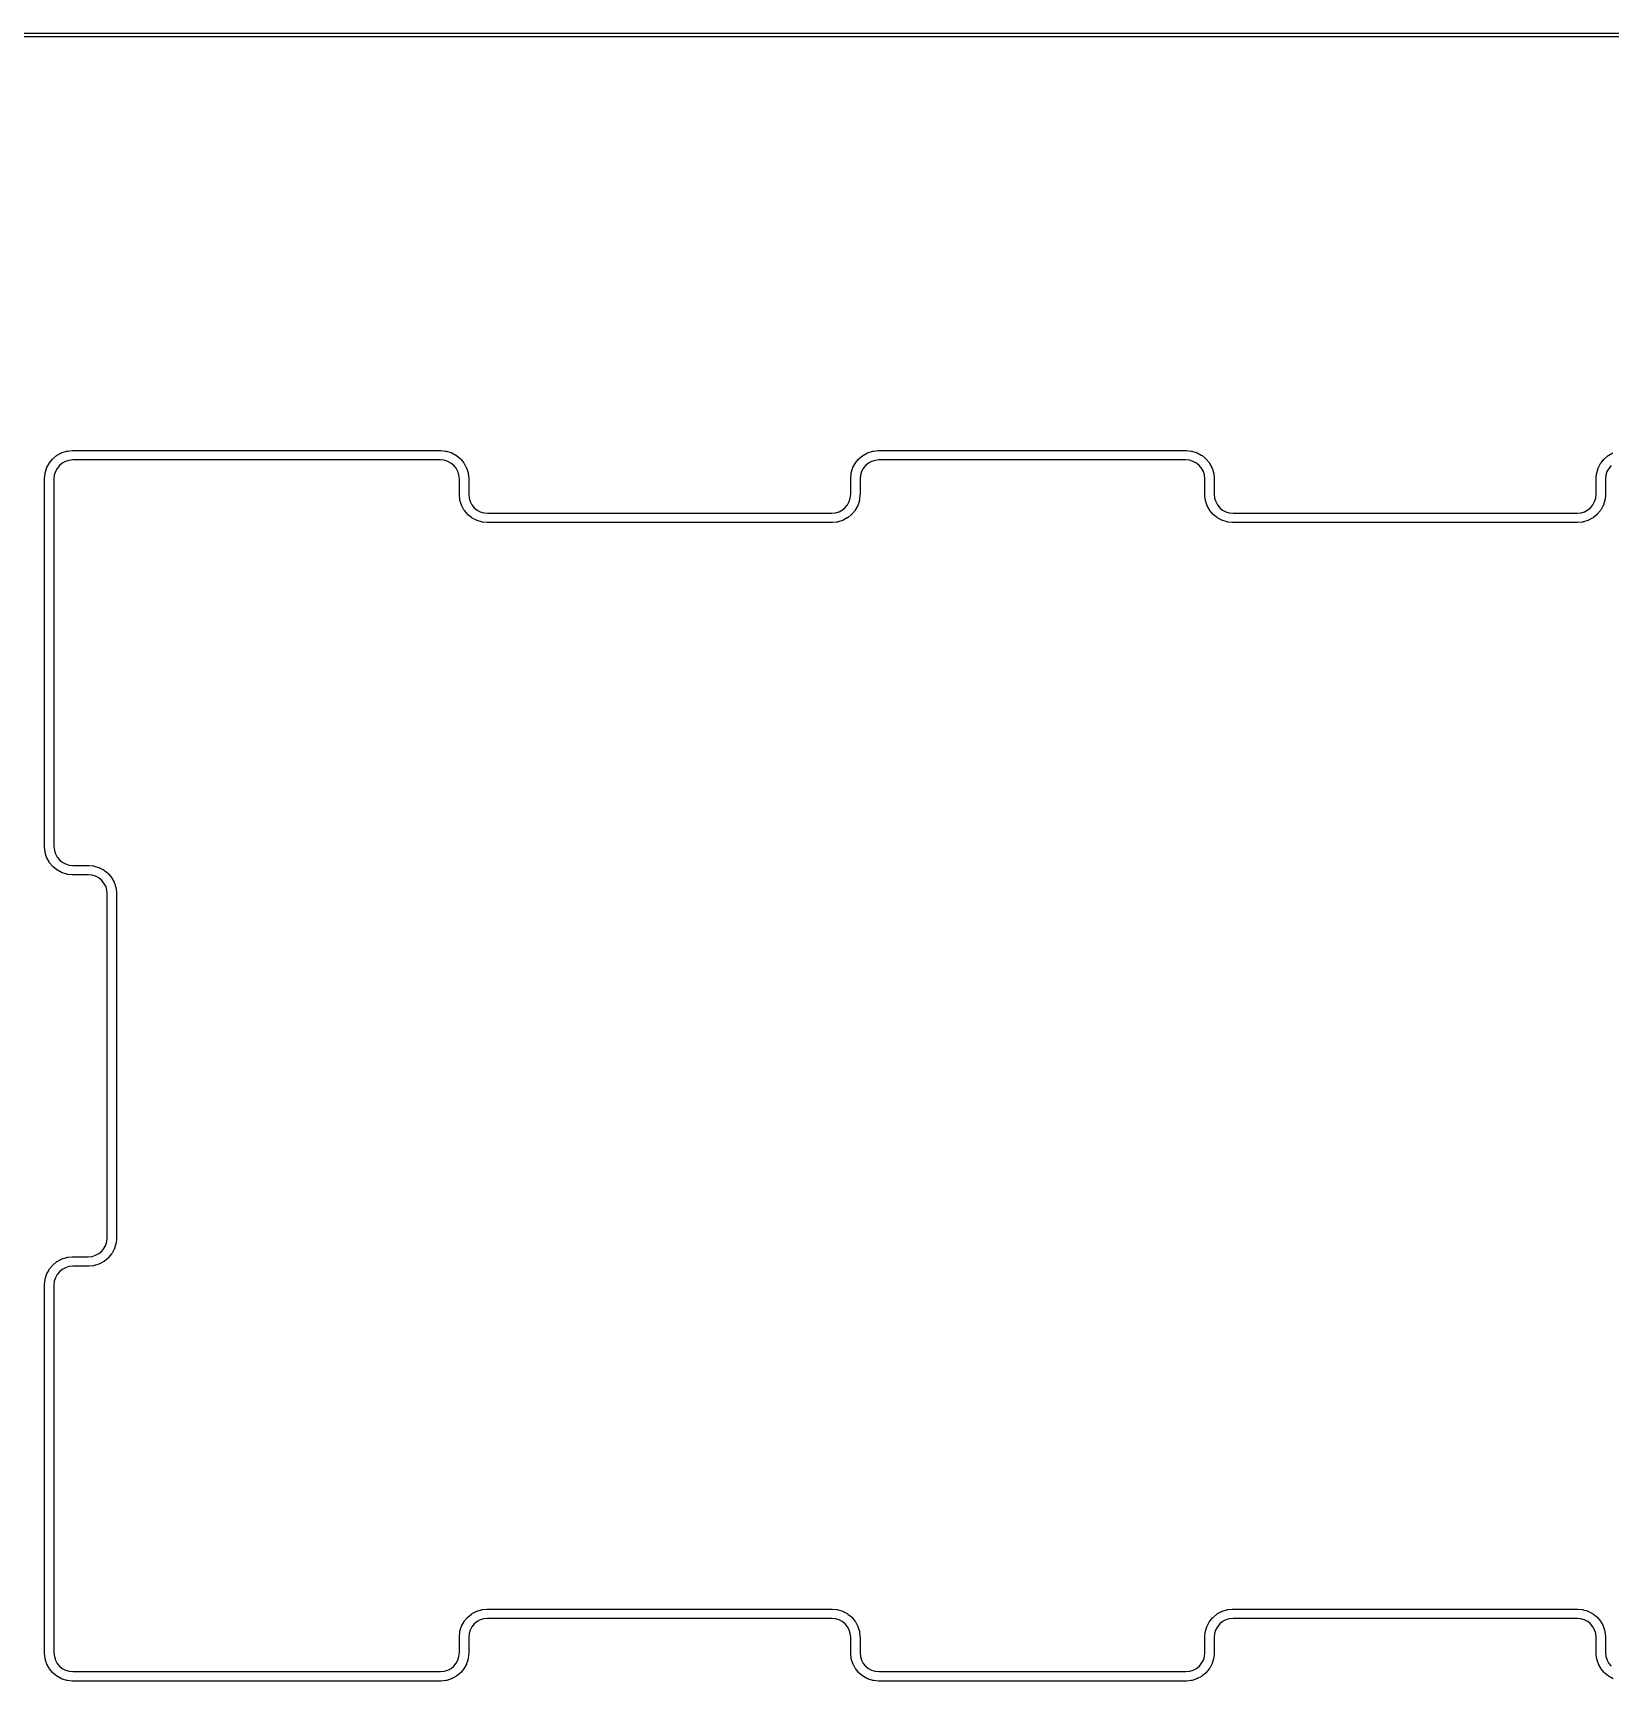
# Model space of a CAD drawing. Extents: x 25 to 394, y -191 to -72.
# Drawn here: x 318.26 to 338.41, y -93.54 to -72.48 of the extents above; entities that cross this region are included whole.
import ezdxf

# ---------------------------------------------------------------- set-up
doc = ezdxf.new("R2010")
doc.units = 0
doc.layers.add('BLACK', color=7, linetype='CONTINUOUS')

msp = doc.modelspace()

# ---------------------------------------------------------------- linework, layer by layer
at = {"layer": 'BLACK', "linetype": 'CONTINUOUS'}
for p, q in [((272.612, -72.4844), (394.174, -72.4869)), ((394.15, -72.5369), (272.621, -72.5344)), ((318.52, -77.9217), (318.565, -77.8843)), ((318.565, -77.8838), (318.57, -77.8808)), ((318.565, -77.8843), (318.565, -77.8838)), ((318.57, -77.8808), (318.574, -77.8778)), ((318.574, -77.8778), (318.626, -77.8499)), ((318.626, -77.8499), (318.627, -77.8495)), ((318.627, -77.8495), (318.632, -77.8475)), ((318.632, -77.8475), (318.637, -77.8454)), ((318.637, -77.8454), (318.693, -77.8281)), ((318.693, -77.8278), (318.699, -77.8268)), ((318.693, -77.8281), (318.693, -77.8278)), ((318.699, -77.8268), (318.704, -77.8257)), ((318.704, -77.8257), (318.762, -77.8196)), ((318.762, -77.8196), (318.763, -77.8195)), ((318.763, -77.8195), (318.765, -77.8195)), ((318.765, -77.8195), (318.768, -77.8193)), ((318.768, -77.8193), (323.474, -77.8193)), ((323.474, -77.8193), (323.476, -77.8196)), ((323.476, -77.8196), (323.476, -77.8196)), ((323.476, -77.8196), (323.535, -77.8253)), ((323.535, -77.8253), (323.536, -77.8254)), ((323.536, -77.8254), (323.541, -77.8265)), ((323.541, -77.8265), (323.546, -77.8276)), ((323.546, -77.8276), (323.602, -77.8445)), ((323.602, -77.8445), (323.603, -77.8447)), ((323.603, -77.8447), (323.608, -77.8469)), ((323.608, -77.8469), (323.613, -77.8489)), ((323.613, -77.8489), (323.665, -77.8764)), ((323.665, -77.8764), (323.665, -77.8764)), ((323.665, -77.8764), (323.666, -77.8768)), ((323.666, -77.8768), (323.67, -77.8799)), ((323.67, -77.8799), (323.675, -77.8829)), ((323.675, -77.8829), (323.72, -77.9199)), ((328.82, -77.9217), (328.865, -77.8843)), ((328.865, -77.8838), (328.87, -77.8808)), ((328.865, -77.8843), (328.865, -77.8838)), ((328.87, -77.8808), (328.874, -77.8778)), ((328.874, -77.8778), (328.926, -77.8499)), ((328.926, -77.8499), (328.927, -77.8495)), ((328.927, -77.8495), (328.932, -77.8475)), ((328.932, -77.8475), (328.937, -77.8454)), ((328.937, -77.8454), (328.993, -77.8281)), ((328.993, -77.8278), (328.999, -77.8268)), ((328.993, -77.8281), (328.993, -77.8278)), ((328.999, -77.8268), (329.004, -77.8257)), ((329.004, -77.8257), (329.062, -77.8196)), ((329.062, -77.8196), (329.063, -77.8195)), ((329.063, -77.8195), (329.065, -77.8195)), ((329.065, -77.8195), (329.068, -77.8193)), ((329.068, -77.8193), (332.999, -77.8193)), ((332.999, -77.8193), (333.001, -77.8196)), ((333.001, -77.8196), (333.001, -77.8196)), ((333.001, -77.8196), (333.06, -77.8253)), ((333.06, -77.8253), (333.061, -77.8254)), ((333.061, -77.8254), (333.066, -77.8265)), ((333.066, -77.8265), (333.071, -77.8276)), ((333.071, -77.8276), (333.127, -77.8445)), ((333.127, -77.8445), (333.128, -77.8447)), ((333.128, -77.8447), (333.133, -77.8469)), ((333.133, -77.8469), (333.138, -77.8489)), ((333.138, -77.8489), (333.19, -77.8764)), ((333.19, -77.8764), (333.19, -77.8764)), ((333.19, -77.8764), (333.191, -77.8768)), ((333.191, -77.8768), (333.195, -77.8799)), ((333.195, -77.8799), (333.2, -77.8829)), ((333.2, -77.8829), (333.245, -77.9199)), ((338.345, -77.9217), (338.39, -77.8843)), ((338.39, -77.8838), (338.395, -77.8808)), ((338.39, -77.8843), (338.39, -77.8838)), ((338.395, -77.8808), (338.399, -77.8778)), ((338.399, -77.8778), (338.451, -77.8499)), ((318.417, -78.1143), (318.418, -78.109)), ((318.418, -78.109), (318.419, -78.1037)), ((318.419, -78.1037), (318.436, -78.0476)), ((318.436, -78.0468), (318.438, -78.0418)), ((318.436, -78.0476), (318.436, -78.0468)), ((318.438, -78.0418), (318.44, -78.0368)), ((318.44, -78.0368), (318.468, -77.9851)), ((318.468, -77.9844), (318.471, -77.9799)), ((318.468, -77.9851), (318.468, -77.9844)), ((318.471, -77.9799), (318.474, -77.9753)), ((318.474, -77.9753), (318.511, -77.93)), ((318.511, -77.93), (318.512, -77.9293)), ((318.512, -77.9293), (318.516, -77.9255)), ((318.516, -77.9255), (318.52, -77.9217)), ((318.549, -78.0879), (318.535, -78.1327)), ((318.571, -78.0466), (318.549, -78.0879)), ((318.601, -78.0104), (318.571, -78.0466)), ((318.637, -77.9806), (318.601, -78.0104)), ((318.678, -77.9583), (318.637, -77.9806)), ((318.722, -77.9445), (318.678, -77.9583)), ((318.772, -77.9393), (318.722, -77.9445)), ((323.468, -77.9393), (318.772, -77.9393)), ((323.517, -77.9441), (323.468, -77.9393)), ((323.562, -77.9577), (323.517, -77.9441)), ((323.603, -77.9796), (323.562, -77.9577)), ((323.64, -78.0092), (323.603, -77.9796)), ((323.669, -78.0452), (323.64, -78.0092)), ((323.692, -78.0864), (323.669, -78.0452)), ((323.705, -78.1311), (323.692, -78.0864)), ((323.72, -77.9199), (323.721, -77.9204)), ((323.721, -77.9204), (323.724, -77.9243)), ((323.724, -77.9243), (323.728, -77.9282)), ((323.728, -77.9282), (323.766, -77.9733)), ((323.766, -77.9733), (323.766, -77.9739)), ((323.766, -77.9739), (323.769, -77.9785)), ((323.769, -77.9785), (323.772, -77.983)), ((323.772, -77.983), (323.8, -78.0345)), ((323.8, -78.0345), (323.8, -78.0352)), ((323.8, -78.0352), (323.802, -78.0403)), ((323.802, -78.0403), (323.804, -78.0453)), ((323.804, -78.0453), (323.822, -78.1012)), ((323.822, -78.1012), (323.822, -78.102)), ((323.822, -78.102), (323.823, -78.1074)), ((323.823, -78.1074), (323.824, -78.1127)), ((323.824, -78.1127), (323.83, -78.1709)), ((328.717, -78.1143), (328.718, -78.109)), ((328.718, -78.109), (328.719, -78.1037)), ((328.719, -78.1037), (328.736, -78.0476)), ((328.736, -78.0468), (328.738, -78.0418)), ((328.736, -78.0476), (328.736, -78.0468)), ((328.738, -78.0418), (328.74, -78.0368)), ((328.74, -78.0368), (328.768, -77.9851)), ((328.768, -77.9844), (328.771, -77.9799)), ((328.768, -77.9851), (328.768, -77.9844)), ((328.771, -77.9799), (328.774, -77.9753)), ((328.774, -77.9753), (328.811, -77.93)), ((328.811, -77.93), (328.812, -77.9293)), ((328.812, -77.9293), (328.816, -77.9255)), ((328.816, -77.9255), (328.82, -77.9217)), ((328.849, -78.0879), (328.835, -78.1327)), ((328.871, -78.0466), (328.849, -78.0879)), ((328.901, -78.0104), (328.871, -78.0466)), ((328.937, -77.9806), (328.901, -78.0104)), ((328.978, -77.9583), (328.937, -77.9806)), ((329.022, -77.9445), (328.978, -77.9583)), ((329.072, -77.9393), (329.022, -77.9445)), ((332.993, -77.9393), (329.072, -77.9393)), ((333.042, -77.9441), (332.993, -77.9393)), ((333.087, -77.9577), (333.042, -77.9441)), ((333.128, -77.9796), (333.087, -77.9577)), ((333.165, -78.0092), (333.128, -77.9796)), ((333.194, -78.0452), (333.165, -78.0092)), ((333.217, -78.0864), (333.194, -78.0452)), ((333.23, -78.1311), (333.217, -78.0864)), ((333.245, -77.9199), (333.246, -77.9204)), ((333.246, -77.9204), (333.249, -77.9243)), ((333.249, -77.9243), (333.253, -77.9282)), ((333.253, -77.9282), (333.291, -77.9733)), ((333.291, -77.9733), (333.291, -77.9739)), ((333.291, -77.9739), (333.294, -77.9785)), ((333.294, -77.9785), (333.297, -77.983)), ((333.297, -77.983), (333.325, -78.0345)), ((333.325, -78.0345), (333.325, -78.0352)), ((333.325, -78.0352), (333.327, -78.0403)), ((333.327, -78.0403), (333.329, -78.0453)), ((333.329, -78.0453), (333.347, -78.1012)), ((333.347, -78.1012), (333.347, -78.102)), ((333.347, -78.102), (333.348, -78.1074)), ((333.348, -78.1074), (333.349, -78.1127)), ((333.349, -78.1127), (333.355, -78.1709)), ((338.242, -78.1143), (338.243, -78.109)), ((338.243, -78.109), (338.244, -78.1037)), ((338.244, -78.1037), (338.261, -78.0476)), ((338.261, -78.0468), (338.263, -78.0418)), ((338.261, -78.0476), (338.261, -78.0468)), ((338.263, -78.0418), (338.265, -78.0368)), ((338.265, -78.0368), (338.293, -77.9851)), ((338.293, -77.9844), (338.296, -77.9799)), ((338.293, -77.9851), (338.293, -77.9844)), ((338.296, -77.9799), (338.299, -77.9753)), ((338.299, -77.9753), (338.336, -77.93)), ((338.336, -77.93), (338.337, -77.9293)), ((338.337, -77.9293), (338.341, -77.9255)), ((338.341, -77.9255), (338.345, -77.9217)), ((338.374, -78.0879), (338.36, -78.1327)), ((338.396, -78.0466), (338.374, -78.0879)), ((338.426, -78.0104), (338.396, -78.0466)), ((318.411, -78.1734), (318.417, -78.1152)), ((318.411, -78.1763), (318.411, -78.1734)), ((318.411, -78.1734), (318.411, -78.1734)), ((318.411, -79.9822), (318.411, -78.1763)), ((318.417, -78.1152), (318.417, -78.1143)), ((318.535, -78.1327), (318.531, -78.1822)), ((318.531, -78.1822), (318.531, -82.8782)), ((323.711, -78.1804), (323.705, -78.1311)), ((323.711, -78.3793), (323.711, -78.1804)), ((323.83, -78.1709), (323.83, -78.1717)), ((323.83, -78.1717), (323.83, -78.1736)), ((323.83, -78.1736), (323.831, -78.1763)), ((323.831, -78.1763), (323.831, -78.3782)), ((328.711, -78.1734), (328.717, -78.1152)), ((328.711, -78.1763), (328.711, -78.1734)), ((328.711, -78.1734), (328.711, -78.1734)), ((328.711, -78.3763), (328.711, -78.1763)), ((328.717, -78.1152), (328.717, -78.1143)), ((328.835, -78.1327), (328.831, -78.1822)), ((328.831, -78.1822), (328.831, -78.3822)), ((333.236, -78.1804), (333.23, -78.1311)), ((333.236, -78.3793), (333.236, -78.1804)), ((333.355, -78.1709), (333.355, -78.1717)), ((333.355, -78.1717), (333.355, -78.1736)), ((333.355, -78.1736), (333.356, -78.1763)), ((333.356, -78.1763), (333.356, -78.3782)), ((338.236, -78.1734), (338.242, -78.1152)), ((338.236, -78.1763), (338.236, -78.1734)), ((338.236, -78.1734), (338.236, -78.1734)), ((338.236, -78.3763), (338.236, -78.1763)), ((338.242, -78.1152), (338.242, -78.1143)), ((338.36, -78.1327), (338.356, -78.1822)), ((338.356, -78.1822), (338.356, -78.3822)), ((323.711, -78.3795), (323.711, -78.3793)), ((323.711, -78.3798), (323.711, -78.3795)), ((323.711, -78.3822), (323.711, -78.3798)), ((323.711, -78.3849), (323.711, -78.3822)), ((323.711, -78.3868), (323.711, -78.3849)), ((323.711, -78.3876), (323.711, -78.3868)), ((323.717, -78.4459), (323.711, -78.3876)), ((323.718, -78.4512), (323.717, -78.4459)), ((323.719, -78.4565), (323.718, -78.4512)), ((323.719, -78.4573), (323.719, -78.4565)), ((323.737, -78.5133), (323.719, -78.4573)), ((323.739, -78.5183), (323.737, -78.5133)), ((323.741, -78.5233), (323.739, -78.5183)), ((323.741, -78.5241), (323.741, -78.5233)), ((323.769, -78.5756), (323.741, -78.5241)), ((323.831, -78.3782), (323.836, -78.4275)), ((323.836, -78.4275), (323.85, -78.4722)), ((323.85, -78.4722), (323.872, -78.5133)), ((323.872, -78.5133), (323.902, -78.5494)), ((328.641, -78.5482), (328.67, -78.5119)), ((328.67, -78.5119), (328.692, -78.4706)), ((328.692, -78.4706), (328.706, -78.4258)), ((328.706, -78.4258), (328.711, -78.3763)), ((328.801, -78.5218), (328.773, -78.5735)), ((328.803, -78.5167), (328.801, -78.5218)), ((328.805, -78.5117), (328.803, -78.5167)), ((328.822, -78.4549), (328.805, -78.5109)), ((328.805, -78.5109), (328.805, -78.5117)), ((328.823, -78.4496), (328.822, -78.4549)), ((328.825, -78.4442), (328.823, -78.4496)), ((328.83, -78.3851), (328.825, -78.4434)), ((328.825, -78.4434), (328.825, -78.4442)), ((328.831, -78.3822), (328.83, -78.3851)), ((328.83, -78.3851), (328.83, -78.3851)), ((333.236, -78.3795), (333.236, -78.3793)), ((333.236, -78.3798), (333.236, -78.3795)), ((333.236, -78.3822), (333.236, -78.3798)), ((333.236, -78.3849), (333.236, -78.3822)), ((333.236, -78.3868), (333.236, -78.3849)), ((333.236, -78.3876), (333.236, -78.3868)), ((333.242, -78.4459), (333.236, -78.3876)), ((333.243, -78.4512), (333.242, -78.4459)), ((333.244, -78.4565), (333.243, -78.4512)), ((333.244, -78.4573), (333.244, -78.4565)), ((333.262, -78.5133), (333.244, -78.4573)), ((333.264, -78.5183), (333.262, -78.5133)), ((333.266, -78.5233), (333.264, -78.5183)), ((333.266, -78.5241), (333.266, -78.5233)), ((333.294, -78.5756), (333.266, -78.5241)), ((333.356, -78.3782), (333.361, -78.4275)), ((333.361, -78.4275), (333.375, -78.4722)), ((333.375, -78.4722), (333.397, -78.5133)), ((333.397, -78.5133), (333.427, -78.5494)), ((338.166, -78.5482), (338.195, -78.5119)), ((338.195, -78.5119), (338.217, -78.4706)), ((338.217, -78.4706), (338.231, -78.4258)), ((338.231, -78.4258), (338.236, -78.3763)), ((338.326, -78.5218), (338.298, -78.5735)), ((338.328, -78.5167), (338.326, -78.5218)), ((338.33, -78.5117), (338.328, -78.5167)), ((338.347, -78.4549), (338.33, -78.5109)), ((338.33, -78.5109), (338.33, -78.5117)), ((338.348, -78.4496), (338.347, -78.4549)), ((338.35, -78.4442), (338.348, -78.4496)), ((338.355, -78.3851), (338.35, -78.4434)), ((338.35, -78.4434), (338.35, -78.4442)), ((338.356, -78.3822), (338.355, -78.3851)), ((338.355, -78.3851), (338.355, -78.3851)), ((323.772, -78.5801), (323.769, -78.5756)), ((323.775, -78.5846), (323.772, -78.5801)), ((323.776, -78.5853), (323.775, -78.5846)), ((323.813, -78.6304), (323.776, -78.5853)), ((323.817, -78.6342), (323.813, -78.6304)), ((323.821, -78.6381), (323.817, -78.6342)), ((323.821, -78.6386), (323.821, -78.6381)), ((323.867, -78.6757), (323.821, -78.6386)), ((323.871, -78.6787), (323.867, -78.6757)), ((323.876, -78.6817), (323.871, -78.6787)), ((323.876, -78.6821), (323.876, -78.6817)), ((323.928, -78.7096), (323.876, -78.6821)), ((323.902, -78.5494), (323.938, -78.5789)), ((323.933, -78.7117), (323.928, -78.7096)), ((323.938, -78.7138), (323.933, -78.7117)), ((323.938, -78.5789), (323.979, -78.6009)), ((323.939, -78.7141), (323.938, -78.7138)), ((323.995, -78.731), (323.939, -78.7141)), ((323.979, -78.6009), (324.024, -78.6144)), ((324, -78.7321), (323.995, -78.731)), ((324.006, -78.7332), (324, -78.7321)), ((324.006, -78.7333), (324.006, -78.7332)), ((324.065, -78.739), (324.006, -78.7333)), ((324.024, -78.6144), (324.074, -78.6193)), ((324.068, -78.7393), (324.065, -78.739)), ((324.065, -78.739), (324.065, -78.739)), ((328.474, -78.7393), (324.068, -78.7393)), ((324.074, -78.6193), (328.47, -78.6193)), ((328.47, -78.6193), (328.519, -78.6141)), ((328.476, -78.739), (328.474, -78.7393)), ((328.478, -78.739), (328.476, -78.739)), ((328.479, -78.7389), (328.478, -78.739)), ((328.537, -78.7328), (328.479, -78.7389)), ((328.519, -78.6141), (328.564, -78.6003)), ((328.543, -78.7317), (328.537, -78.7328)), ((328.548, -78.7307), (328.543, -78.7317)), ((328.549, -78.7305), (328.548, -78.7307)), ((328.605, -78.7132), (328.549, -78.7305)), ((328.564, -78.6003), (328.605, -78.578)), ((328.605, -78.578), (328.641, -78.5482)), ((328.61, -78.7111), (328.605, -78.7132)), ((328.615, -78.709), (328.61, -78.7111)), ((328.667, -78.6808), (328.615, -78.7086)), ((328.615, -78.7086), (328.615, -78.709)), ((328.671, -78.6777), (328.667, -78.6808)), ((328.676, -78.6748), (328.671, -78.6777)), ((328.677, -78.6742), (328.676, -78.6748)), ((328.722, -78.6369), (328.677, -78.6742)), ((328.726, -78.633), (328.722, -78.6369)), ((328.729, -78.6292), (328.726, -78.633)), ((328.73, -78.6286), (328.729, -78.6292)), ((328.767, -78.5832), (328.73, -78.6286)), ((328.77, -78.5787), (328.767, -78.5832)), ((328.773, -78.5742), (328.77, -78.5787)), ((328.773, -78.5735), (328.773, -78.5742)), ((333.297, -78.5801), (333.294, -78.5756)), ((333.3, -78.5846), (333.297, -78.5801)), ((333.301, -78.5853), (333.3, -78.5846)), ((333.338, -78.6304), (333.301, -78.5853)), ((333.342, -78.6342), (333.338, -78.6304)), ((333.346, -78.6381), (333.342, -78.6342)), ((333.346, -78.6386), (333.346, -78.6381)), ((333.392, -78.6757), (333.346, -78.6386)), ((333.396, -78.6787), (333.392, -78.6757)), ((333.401, -78.6817), (333.396, -78.6787)), ((333.401, -78.6821), (333.401, -78.6817)), ((333.453, -78.7096), (333.401, -78.6821)), ((333.427, -78.5494), (333.463, -78.5789)), ((333.458, -78.7117), (333.453, -78.7096)), ((333.463, -78.7138), (333.458, -78.7117)), ((333.463, -78.5789), (333.504, -78.6009)), ((333.464, -78.7141), (333.463, -78.7138)), ((333.52, -78.731), (333.464, -78.7141)), ((333.504, -78.6009), (333.549, -78.6144)), ((333.525, -78.7321), (333.52, -78.731)), ((333.531, -78.7332), (333.525, -78.7321)), ((333.531, -78.7333), (333.531, -78.7332)), ((333.59, -78.739), (333.531, -78.7333)), ((333.549, -78.6144), (333.599, -78.6193)), ((333.593, -78.7393), (333.59, -78.739)), ((333.59, -78.739), (333.59, -78.739)), ((337.999, -78.7393), (333.593, -78.7393)), ((333.599, -78.6193), (337.995, -78.6193)), ((337.995, -78.6193), (338.044, -78.6141)), ((338.001, -78.739), (337.999, -78.7393)), ((338.003, -78.739), (338.001, -78.739)), ((338.004, -78.7389), (338.003, -78.739)), ((338.062, -78.7328), (338.004, -78.7389)), ((338.044, -78.6141), (338.089, -78.6003)), ((338.068, -78.7317), (338.062, -78.7328)), ((338.073, -78.7307), (338.068, -78.7317)), ((338.074, -78.7305), (338.073, -78.7307)), ((338.13, -78.7132), (338.074, -78.7305)), ((338.089, -78.6003), (338.13, -78.578)), ((338.13, -78.578), (338.166, -78.5482)), ((338.135, -78.7111), (338.13, -78.7132)), ((338.14, -78.709), (338.135, -78.7111)), ((338.192, -78.6808), (338.14, -78.7086)), ((338.14, -78.7086), (338.14, -78.709)), ((338.196, -78.6777), (338.192, -78.6808)), ((338.201, -78.6748), (338.196, -78.6777)), ((338.202, -78.6742), (338.201, -78.6748)), ((338.247, -78.6369), (338.202, -78.6742)), ((338.251, -78.633), (338.247, -78.6369)), ((338.254, -78.6292), (338.251, -78.633)), ((338.255, -78.6286), (338.254, -78.6292)), ((338.292, -78.5832), (338.255, -78.6286)), ((338.295, -78.5787), (338.292, -78.5832)), ((338.298, -78.5742), (338.295, -78.5787)), ((338.298, -78.5735), (338.298, -78.5742)), ((318.411, -82.8822), (318.411, -79.9822)), ((318.411, -79.9822), (318.411, -79.9822)), ((318.411, -82.8849), (318.411, -82.8822)), ((318.411, -82.8868), (318.411, -82.8849)), ((318.411, -82.8876), (318.411, -82.8868)), ((318.417, -82.9459), (318.411, -82.8876)), ((318.418, -82.9512), (318.417, -82.9459)), ((318.419, -82.9565), (318.418, -82.9512)), ((318.531, -82.8782), (318.536, -82.9275)), ((318.536, -82.9275), (318.55, -82.9722)), ((318.419, -82.9573), (318.419, -82.9565)), ((318.437, -83.0133), (318.419, -82.9573)), ((318.439, -83.0183), (318.437, -83.0133)), ((318.441, -83.0233), (318.439, -83.0183)), ((318.441, -83.0241), (318.441, -83.0233)), ((318.469, -83.0756), (318.441, -83.0241)), ((318.472, -83.0801), (318.469, -83.0756)), ((318.475, -83.0846), (318.472, -83.0801)), ((318.476, -83.0853), (318.475, -83.0846)), ((318.513, -83.1304), (318.476, -83.0853)), ((318.517, -83.1342), (318.513, -83.1304)), ((318.521, -83.1381), (318.517, -83.1342)), ((318.521, -83.1386), (318.521, -83.1381)), ((318.567, -83.1757), (318.521, -83.1386)), ((318.55, -82.9722), (318.572, -83.0133)), ((318.572, -83.0133), (318.602, -83.0494)), ((318.602, -83.0494), (318.638, -83.0789)), ((318.638, -83.0789), (318.679, -83.1009)), ((318.679, -83.1009), (318.724, -83.1144)), ((318.724, -83.1144), (318.774, -83.1193)), ((318.774, -83.1193), (318.974, -83.1193)), ((318.974, -83.1193), (318.976, -83.1196)), ((318.976, -83.1196), (318.976, -83.1196)), ((318.976, -83.1196), (319.035, -83.1253)), ((319.035, -83.1253), (319.036, -83.1254)), ((319.036, -83.1254), (319.041, -83.1265)), ((319.041, -83.1265), (319.046, -83.1276)), ((319.046, -83.1276), (319.102, -83.1445)), ((319.102, -83.1445), (319.103, -83.1447)), ((319.103, -83.1447), (319.108, -83.1469)), ((319.108, -83.1469), (319.113, -83.1489)), ((319.113, -83.1489), (319.165, -83.1764)), ((318.571, -83.1787), (318.567, -83.1757)), ((318.576, -83.1817), (318.571, -83.1787)), ((318.576, -83.1821), (318.576, -83.1817)), ((318.628, -83.2096), (318.576, -83.1821)), ((318.633, -83.2117), (318.628, -83.2096)), ((318.638, -83.2138), (318.633, -83.2117)), ((318.639, -83.2141), (318.638, -83.2138)), ((318.695, -83.231), (318.639, -83.2141)), ((318.7, -83.2321), (318.695, -83.231)), ((318.706, -83.2332), (318.7, -83.2321)), ((318.706, -83.2333), (318.706, -83.2332)), ((318.765, -83.239), (318.706, -83.2333)), ((318.768, -83.2393), (318.765, -83.239)), ((318.765, -83.239), (318.765, -83.239)), ((318.968, -83.2393), (318.768, -83.2393)), ((319.017, -83.2441), (318.968, -83.2393)), ((319.062, -83.2577), (319.017, -83.2441)), ((319.103, -83.2796), (319.062, -83.2577)), ((319.14, -83.3092), (319.103, -83.2796)), ((319.169, -83.3452), (319.14, -83.3092)), ((319.165, -83.1764), (319.165, -83.1764)), ((319.165, -83.1764), (319.166, -83.1768)), ((319.166, -83.1768), (319.17, -83.1799)), ((319.192, -83.3864), (319.169, -83.3452)), ((319.17, -83.1799), (319.175, -83.1829)), ((319.175, -83.1829), (319.22, -83.2199)), ((319.22, -83.2199), (319.221, -83.2204)), ((319.221, -83.2204), (319.224, -83.2243)), ((319.224, -83.2243), (319.228, -83.2282)), ((319.228, -83.2282), (319.266, -83.2733)), ((319.266, -83.2733), (319.266, -83.2739)), ((319.266, -83.2739), (319.269, -83.2785)), ((319.269, -83.2785), (319.272, -83.283)), ((319.272, -83.283), (319.3, -83.3345)), ((319.3, -83.3345), (319.3, -83.3352)), ((319.3, -83.3352), (319.302, -83.3403)), ((319.302, -83.3403), (319.304, -83.3453)), ((319.304, -83.3453), (319.322, -83.4012)), ((319.205, -83.4311), (319.192, -83.3864)), ((319.211, -83.4804), (319.205, -83.4311)), ((319.211, -87.8763), (319.211, -83.4804)), ((319.322, -83.4012), (319.322, -83.402)), ((319.322, -83.402), (319.323, -83.4074)), ((319.323, -83.4074), (319.324, -83.4127)), ((319.324, -83.4127), (319.33, -83.4709)), ((319.33, -83.4709), (319.33, -83.4717)), ((319.33, -83.4717), (319.33, -83.4736)), ((319.33, -83.4736), (319.331, -83.4763)), ((319.331, -83.4763), (319.331, -87.8822)), ((319.17, -88.0119), (319.192, -87.9706)), ((319.192, -87.9706), (319.206, -87.9258)), ((319.206, -87.9258), (319.211, -87.8763)), ((319.322, -87.9549), (319.305, -88.0109)), ((319.323, -87.9496), (319.322, -87.9549)), ((319.325, -87.9442), (319.323, -87.9496)), ((319.33, -87.8851), (319.325, -87.9434)), ((319.325, -87.9434), (319.325, -87.9442)), ((319.331, -87.8822), (319.33, -87.8851)), ((319.33, -87.8851), (319.33, -87.8851)), ((318.52, -88.2217), (318.565, -88.1843)), ((318.565, -88.1838), (318.57, -88.1808)), ((318.565, -88.1843), (318.565, -88.1838)), ((318.57, -88.1808), (318.574, -88.1778)), ((318.574, -88.1778), (318.626, -88.1499)), ((318.626, -88.1499), (318.627, -88.1495)), ((318.627, -88.1495), (318.632, -88.1475)), ((318.632, -88.1475), (318.637, -88.1454)), ((318.637, -88.1454), (318.693, -88.1281)), ((318.693, -88.1278), (318.699, -88.1268)), ((318.693, -88.1281), (318.693, -88.1278)), ((318.699, -88.1268), (318.704, -88.1257)), ((318.704, -88.1257), (318.762, -88.1196)), ((318.762, -88.1196), (318.763, -88.1195)), ((318.763, -88.1195), (318.765, -88.1195)), ((318.765, -88.1195), (318.768, -88.1193)), ((318.768, -88.1193), (318.97, -88.1193)), ((318.97, -88.1193), (319.019, -88.1141)), ((319.019, -88.1141), (319.064, -88.1003)), ((319.105, -88.2132), (319.049, -88.2305)), ((319.064, -88.1003), (319.105, -88.078)), ((319.105, -88.078), (319.141, -88.0482)), ((319.11, -88.2111), (319.105, -88.2132)), ((319.115, -88.209), (319.11, -88.2111)), ((319.167, -88.1808), (319.115, -88.2086)), ((319.115, -88.2086), (319.115, -88.209)), ((319.141, -88.0482), (319.17, -88.0119)), ((319.171, -88.1777), (319.167, -88.1808)), ((319.176, -88.1748), (319.171, -88.1777)), ((319.177, -88.1742), (319.176, -88.1748)), ((319.222, -88.1369), (319.177, -88.1742)), ((319.226, -88.133), (319.222, -88.1369)), ((319.229, -88.1292), (319.226, -88.133)), ((319.23, -88.1286), (319.229, -88.1292)), ((319.267, -88.0832), (319.23, -88.1286)), ((319.27, -88.0787), (319.267, -88.0832)), ((319.273, -88.0742), (319.27, -88.0787)), ((319.301, -88.0218), (319.273, -88.0735)), ((319.273, -88.0735), (319.273, -88.0742)), ((319.303, -88.0167), (319.301, -88.0218)), ((319.305, -88.0117), (319.303, -88.0167)), ((319.305, -88.0109), (319.305, -88.0117)), ((318.411, -88.4734), (318.417, -88.4152)), ((318.417, -88.4143), (318.418, -88.409)), ((318.417, -88.4152), (318.417, -88.4143)), ((318.418, -88.409), (318.419, -88.4037)), ((318.419, -88.4037), (318.436, -88.3476)), ((318.436, -88.3468), (318.438, -88.3418)), ((318.436, -88.3476), (318.436, -88.3468)), ((318.438, -88.3418), (318.44, -88.3368)), ((318.44, -88.3368), (318.468, -88.2851)), ((318.468, -88.2844), (318.471, -88.2799)), ((318.468, -88.2851), (318.468, -88.2844)), ((318.471, -88.2799), (318.474, -88.2753)), ((318.474, -88.2753), (318.511, -88.23)), ((318.511, -88.23), (318.512, -88.2293)), ((318.512, -88.2293), (318.516, -88.2255)), ((318.516, -88.2255), (318.52, -88.2217)), ((318.549, -88.3879), (318.535, -88.4327)), ((318.571, -88.3466), (318.549, -88.3879)), ((318.601, -88.3104), (318.571, -88.3466)), ((318.637, -88.2806), (318.601, -88.3104)), ((318.678, -88.2583), (318.637, -88.2806)), ((318.722, -88.2445), (318.678, -88.2583)), ((318.772, -88.2393), (318.722, -88.2445)), ((318.974, -88.2393), (318.772, -88.2393)), ((318.976, -88.239), (318.974, -88.2393)), ((318.978, -88.239), (318.976, -88.239)), ((318.979, -88.2389), (318.978, -88.239)), ((319.037, -88.2328), (318.979, -88.2389)), ((319.043, -88.2317), (319.037, -88.2328)), ((319.048, -88.2307), (319.043, -88.2317)), ((319.049, -88.2305), (319.048, -88.2307)), ((318.411, -88.4763), (318.411, -88.4734)), ((318.411, -88.4734), (318.411, -88.4734)), ((318.411, -91.3763), (318.411, -88.4763)), ((318.535, -88.4327), (318.531, -88.4822)), ((318.531, -88.4822), (318.531, -93.1782)), ((318.411, -93.1793), (318.411, -91.3763)), ((318.411, -91.3763), (318.411, -91.3763)), ((323.937, -92.6454), (323.993, -92.6281)), ((323.993, -92.6278), (323.999, -92.6268)), ((323.993, -92.6281), (323.993, -92.6278)), ((323.999, -92.6268), (324.004, -92.6257)), ((324.004, -92.6257), (324.062, -92.6196)), ((324.062, -92.6196), (324.063, -92.6195)), ((324.063, -92.6195), (324.065, -92.6195)), ((324.065, -92.6195), (324.068, -92.6193)), ((324.068, -92.6193), (328.474, -92.6193)), ((328.474, -92.6193), (328.476, -92.6196)), ((328.476, -92.6196), (328.476, -92.6196)), ((328.476, -92.6196), (328.535, -92.6253)), ((328.535, -92.6253), (328.536, -92.6254)), ((328.536, -92.6254), (328.541, -92.6265)), ((328.541, -92.6265), (328.546, -92.6276)), ((328.546, -92.6276), (328.602, -92.6445)), ((333.462, -92.6454), (333.518, -92.6281)), ((333.518, -92.6278), (333.524, -92.6268)), ((333.518, -92.6281), (333.518, -92.6278)), ((333.524, -92.6268), (333.529, -92.6257)), ((333.529, -92.6257), (333.587, -92.6196)), ((333.587, -92.6196), (333.588, -92.6195)), ((333.588, -92.6195), (333.59, -92.6195)), ((333.59, -92.6195), (333.593, -92.6193)), ((333.593, -92.6193), (337.999, -92.6193)), ((337.999, -92.6193), (338.001, -92.6196)), ((338.001, -92.6196), (338.001, -92.6196)), ((338.001, -92.6196), (338.06, -92.6253)), ((338.06, -92.6253), (338.061, -92.6254)), ((338.061, -92.6254), (338.066, -92.6265)), ((338.066, -92.6265), (338.071, -92.6276)), ((338.071, -92.6276), (338.127, -92.6445)), ((323.719, -92.9037), (323.736, -92.8476)), ((323.736, -92.8468), (323.738, -92.8418)), ((323.736, -92.8476), (323.736, -92.8468)), ((323.738, -92.8418), (323.74, -92.8368)), ((323.74, -92.8368), (323.768, -92.7851)), ((323.768, -92.7844), (323.771, -92.7799)), ((323.768, -92.7851), (323.768, -92.7844)), ((323.771, -92.7799), (323.774, -92.7753)), ((323.774, -92.7753), (323.811, -92.73)), ((323.811, -92.73), (323.812, -92.7293)), ((323.812, -92.7293), (323.816, -92.7255)), ((323.816, -92.7255), (323.82, -92.7217)), ((323.82, -92.7217), (323.865, -92.6843)), ((323.871, -92.8466), (323.849, -92.8879)), ((323.865, -92.6838), (323.87, -92.6808)), ((323.865, -92.6843), (323.865, -92.6838)), ((323.87, -92.6808), (323.874, -92.6778)), ((323.901, -92.8104), (323.871, -92.8466)), ((323.874, -92.6778), (323.926, -92.6499)), ((323.937, -92.7806), (323.901, -92.8104)), ((323.926, -92.6499), (323.927, -92.6495)), ((323.927, -92.6495), (323.932, -92.6475)), ((323.932, -92.6475), (323.937, -92.6454)), ((323.978, -92.7583), (323.937, -92.7806)), ((324.022, -92.7445), (323.978, -92.7583)), ((324.072, -92.7393), (324.022, -92.7445)), ((328.468, -92.7393), (324.072, -92.7393)), ((328.517, -92.7441), (328.468, -92.7393)), ((328.562, -92.7577), (328.517, -92.7441)), ((328.603, -92.7796), (328.562, -92.7577)), ((328.602, -92.6445), (328.603, -92.6447)), ((328.603, -92.6447), (328.608, -92.6469)), ((328.64, -92.8092), (328.603, -92.7796)), ((328.608, -92.6469), (328.613, -92.6489)), ((328.613, -92.6489), (328.665, -92.6764)), ((328.669, -92.8452), (328.64, -92.8092)), ((328.665, -92.6764), (328.665, -92.6764)), ((328.665, -92.6764), (328.666, -92.6768)), ((328.666, -92.6768), (328.67, -92.6799)), ((328.692, -92.8864), (328.669, -92.8452)), ((328.67, -92.6799), (328.675, -92.6829)), ((328.675, -92.6829), (328.72, -92.7199)), ((328.72, -92.7199), (328.721, -92.7204)), ((328.721, -92.7204), (328.724, -92.7243)), ((328.724, -92.7243), (328.728, -92.7282)), ((328.728, -92.7282), (328.766, -92.7733)), ((328.766, -92.7733), (328.766, -92.7739)), ((328.766, -92.7739), (328.769, -92.7785)), ((328.769, -92.7785), (328.772, -92.783)), ((328.772, -92.783), (328.8, -92.8345)), ((328.8, -92.8345), (328.8, -92.8352)), ((328.8, -92.8352), (328.802, -92.8403)), ((328.802, -92.8403), (328.804, -92.8453)), ((328.804, -92.8453), (328.822, -92.9012)), ((333.244, -92.9037), (333.261, -92.8476)), ((333.261, -92.8468), (333.263, -92.8418)), ((333.261, -92.8476), (333.261, -92.8468)), ((333.263, -92.8418), (333.265, -92.8368)), ((333.265, -92.8368), (333.293, -92.7851)), ((333.293, -92.7844), (333.296, -92.7799)), ((333.293, -92.7851), (333.293, -92.7844)), ((333.296, -92.7799), (333.299, -92.7753)), ((333.299, -92.7753), (333.336, -92.73)), ((333.336, -92.73), (333.337, -92.7293)), ((333.337, -92.7293), (333.341, -92.7255)), ((333.341, -92.7255), (333.345, -92.7217)), ((333.345, -92.7217), (333.39, -92.6843)), ((333.396, -92.8466), (333.374, -92.8879)), ((333.39, -92.6838), (333.395, -92.6808)), ((333.39, -92.6843), (333.39, -92.6838)), ((333.395, -92.6808), (333.399, -92.6778)), ((333.426, -92.8104), (333.396, -92.8466)), ((333.399, -92.6778), (333.451, -92.6499)), ((333.462, -92.7806), (333.426, -92.8104)), ((333.451, -92.6499), (333.452, -92.6495)), ((333.452, -92.6495), (333.457, -92.6475)), ((333.457, -92.6475), (333.462, -92.6454)), ((333.503, -92.7583), (333.462, -92.7806)), ((333.547, -92.7445), (333.503, -92.7583)), ((333.597, -92.7393), (333.547, -92.7445)), ((337.993, -92.7393), (333.597, -92.7393)), ((338.042, -92.7441), (337.993, -92.7393)), ((338.087, -92.7577), (338.042, -92.7441)), ((338.128, -92.7796), (338.087, -92.7577)), ((338.127, -92.6445), (338.128, -92.6447)), ((338.128, -92.6447), (338.133, -92.6469)), ((338.165, -92.8092), (338.128, -92.7796)), ((338.133, -92.6469), (338.138, -92.6489)), ((338.138, -92.6489), (338.19, -92.6764)), ((338.194, -92.8452), (338.165, -92.8092)), ((338.19, -92.6764), (338.19, -92.6764)), ((338.19, -92.6764), (338.191, -92.6768)), ((338.191, -92.6768), (338.195, -92.6799)), ((338.217, -92.8864), (338.194, -92.8452)), ((338.195, -92.6799), (338.2, -92.6829)), ((338.2, -92.6829), (338.245, -92.7199)), ((338.245, -92.7199), (338.246, -92.7204)), ((338.246, -92.7204), (338.249, -92.7243)), ((338.249, -92.7243), (338.253, -92.7282)), ((338.253, -92.7282), (338.291, -92.7733)), ((338.291, -92.7733), (338.291, -92.7739)), ((338.291, -92.7739), (338.294, -92.7785)), ((338.294, -92.7785), (338.297, -92.783)), ((338.297, -92.783), (338.325, -92.8345)), ((338.325, -92.8345), (338.325, -92.8352)), ((338.325, -92.8352), (338.327, -92.8403)), ((338.327, -92.8403), (338.329, -92.8453)), ((338.329, -92.8453), (338.347, -92.9012)), ((323.711, -92.9734), (323.717, -92.9152)), ((323.711, -92.9763), (323.711, -92.9734)), ((323.711, -92.9734), (323.711, -92.9734)), ((323.711, -93.1763), (323.711, -92.9763)), ((323.717, -92.9143), (323.718, -92.909)), ((323.717, -92.9152), (323.717, -92.9143)), ((323.718, -92.909), (323.719, -92.9037)), ((323.835, -92.9327), (323.831, -92.9822)), ((323.831, -92.9822), (323.831, -93.1822)), ((323.849, -92.8879), (323.835, -92.9327)), ((328.705, -92.9311), (328.692, -92.8864)), ((328.711, -92.9804), (328.705, -92.9311)), ((328.711, -93.1822), (328.711, -92.9804)), ((328.822, -92.9012), (328.822, -92.902)), ((328.822, -92.902), (328.823, -92.9074)), ((328.823, -92.9074), (328.824, -92.9127)), ((328.824, -92.9127), (328.83, -92.9709)), ((328.83, -92.9709), (328.83, -92.9717)), ((328.83, -92.9717), (328.83, -92.9736)), ((328.83, -92.9736), (328.831, -92.9763)), ((328.831, -92.9763), (328.831, -93.1782)), ((333.236, -92.9734), (333.242, -92.9152)), ((333.236, -92.9763), (333.236, -92.9734)), ((333.236, -92.9734), (333.236, -92.9734)), ((333.236, -93.1763), (333.236, -92.9763)), ((333.242, -92.9143), (333.243, -92.909)), ((333.242, -92.9152), (333.242, -92.9143)), ((333.243, -92.909), (333.244, -92.9037)), ((333.36, -92.9327), (333.356, -92.9822)), ((333.356, -92.9822), (333.356, -93.1822)), ((333.374, -92.8879), (333.36, -92.9327)), ((338.23, -92.9311), (338.217, -92.8864)), ((338.236, -92.9804), (338.23, -92.9311)), ((338.236, -93.1822), (338.236, -92.9804)), ((338.347, -92.9012), (338.347, -92.902)), ((338.347, -92.902), (338.348, -92.9074)), ((338.348, -92.9074), (338.349, -92.9127)), ((338.349, -92.9127), (338.355, -92.9709)), ((338.355, -92.9709), (338.355, -92.9717)), ((338.355, -92.9717), (338.355, -92.9736)), ((338.355, -92.9736), (338.356, -92.9763)), ((338.356, -92.9763), (338.356, -93.1782)), ((318.411, -93.1795), (318.411, -93.1793)), ((318.411, -93.1798), (318.411, -93.1795)), ((318.411, -93.1822), (318.411, -93.1798)), ((318.411, -93.1849), (318.411, -93.1822)), ((318.411, -93.1868), (318.411, -93.1849)), ((318.411, -93.1876), (318.411, -93.1868)), ((318.417, -93.2459), (318.411, -93.1876)), ((318.418, -93.2512), (318.417, -93.2459)), ((318.419, -93.2565), (318.418, -93.2512)), ((318.419, -93.2573), (318.419, -93.2565)), ((318.437, -93.3133), (318.419, -93.2573)), ((318.531, -93.1782), (318.536, -93.2275)), ((318.536, -93.2275), (318.55, -93.2722)), ((318.55, -93.2722), (318.572, -93.3133)), ((323.67, -93.3119), (323.692, -93.2706)), ((323.692, -93.2706), (323.706, -93.2258)), ((323.706, -93.2258), (323.711, -93.1763)), ((323.822, -93.2549), (323.805, -93.3109)), ((323.823, -93.2496), (323.822, -93.2549)), ((323.825, -93.2442), (323.823, -93.2496)), ((323.83, -93.1851), (323.825, -93.2434)), ((323.825, -93.2434), (323.825, -93.2442)), ((323.831, -93.1822), (323.83, -93.1851)), ((323.83, -93.1851), (323.83, -93.1851)), ((328.711, -93.1849), (328.711, -93.1822)), ((328.711, -93.1868), (328.711, -93.1849)), ((328.711, -93.1876), (328.711, -93.1868)), ((328.717, -93.2459), (328.711, -93.1876)), ((328.718, -93.2512), (328.717, -93.2459)), ((328.719, -93.2565), (328.718, -93.2512)), ((328.719, -93.2573), (328.719, -93.2565)), ((328.737, -93.3133), (328.719, -93.2573)), ((328.831, -93.1782), (328.836, -93.2275)), ((328.836, -93.2275), (328.85, -93.2722)), ((328.85, -93.2722), (328.872, -93.3133)), ((333.195, -93.3119), (333.217, -93.2706)), ((333.217, -93.2706), (333.231, -93.2258)), ((333.231, -93.2258), (333.236, -93.1763)), ((333.347, -93.2549), (333.33, -93.3109)), ((333.348, -93.2496), (333.347, -93.2549)), ((333.35, -93.2442), (333.348, -93.2496)), ((333.355, -93.1851), (333.35, -93.2434)), ((333.35, -93.2434), (333.35, -93.2442)), ((333.356, -93.1822), (333.355, -93.1851)), ((333.355, -93.1851), (333.355, -93.1851)), ((338.236, -93.1849), (338.236, -93.1822)), ((338.236, -93.1868), (338.236, -93.1849)), ((338.236, -93.1876), (338.236, -93.1868)), ((338.242, -93.2459), (338.236, -93.1876)), ((338.243, -93.2512), (338.242, -93.2459)), ((338.244, -93.2565), (338.243, -93.2512)), ((338.244, -93.2573), (338.244, -93.2565)), ((338.262, -93.3133), (338.244, -93.2573)), ((338.356, -93.1782), (338.361, -93.2275)), ((338.361, -93.2275), (338.375, -93.2722)), ((338.375, -93.2722), (338.397, -93.3133)), ((318.439, -93.3183), (318.437, -93.3133)), ((318.441, -93.3233), (318.439, -93.3183)), ((318.441, -93.3241), (318.441, -93.3233)), ((318.469, -93.3756), (318.441, -93.3241)), ((318.472, -93.3801), (318.469, -93.3756)), ((318.475, -93.3846), (318.472, -93.3801)), ((318.476, -93.3853), (318.475, -93.3846)), ((318.513, -93.4304), (318.476, -93.3853)), ((318.517, -93.4342), (318.513, -93.4304)), ((318.521, -93.4381), (318.517, -93.4342)), ((318.521, -93.4386), (318.521, -93.4381)), ((318.567, -93.4757), (318.521, -93.4386)), ((318.571, -93.4787), (318.567, -93.4757)), ((318.576, -93.4817), (318.571, -93.4787)), ((318.572, -93.3133), (318.602, -93.3494)), ((318.576, -93.4821), (318.576, -93.4817)), ((318.628, -93.5096), (318.576, -93.4821)), ((318.602, -93.3494), (318.638, -93.3789)), ((318.638, -93.3789), (318.679, -93.4009)), ((318.679, -93.4009), (318.724, -93.4144)), ((318.724, -93.4144), (318.774, -93.4193)), ((318.774, -93.4193), (323.47, -93.4193)), ((323.47, -93.4193), (323.519, -93.4141)), ((323.519, -93.4141), (323.564, -93.4003)), ((323.564, -93.4003), (323.605, -93.378)), ((323.605, -93.378), (323.641, -93.3482)), ((323.667, -93.4808), (323.615, -93.5086)), ((323.641, -93.3482), (323.67, -93.3119)), ((323.671, -93.4777), (323.667, -93.4808)), ((323.676, -93.4748), (323.671, -93.4777)), ((323.677, -93.4742), (323.676, -93.4748)), ((323.722, -93.4369), (323.677, -93.4742)), ((323.726, -93.433), (323.722, -93.4369)), ((323.729, -93.4292), (323.726, -93.433)), ((323.73, -93.4286), (323.729, -93.4292)), ((323.767, -93.3832), (323.73, -93.4286)), ((323.77, -93.3787), (323.767, -93.3832)), ((323.773, -93.3742), (323.77, -93.3787)), ((323.801, -93.3218), (323.773, -93.3735)), ((323.773, -93.3735), (323.773, -93.3742)), ((323.803, -93.3167), (323.801, -93.3218)), ((323.805, -93.3117), (323.803, -93.3167)), ((323.805, -93.3109), (323.805, -93.3117)), ((328.739, -93.3183), (328.737, -93.3133)), ((328.741, -93.3233), (328.739, -93.3183)), ((328.741, -93.3241), (328.741, -93.3233)), ((328.769, -93.3756), (328.741, -93.3241)), ((328.772, -93.3801), (328.769, -93.3756)), ((328.775, -93.3846), (328.772, -93.3801)), ((328.776, -93.3853), (328.775, -93.3846)), ((328.813, -93.4304), (328.776, -93.3853)), ((328.817, -93.4342), (328.813, -93.4304)), ((328.821, -93.4381), (328.817, -93.4342)), ((328.821, -93.4386), (328.821, -93.4381)), ((328.867, -93.4757), (328.821, -93.4386)), ((328.871, -93.4787), (328.867, -93.4757)), ((328.876, -93.4817), (328.871, -93.4787)), ((328.872, -93.3133), (328.902, -93.3494)), ((328.876, -93.4821), (328.876, -93.4817)), ((328.928, -93.5096), (328.876, -93.4821)), ((328.902, -93.3494), (328.938, -93.3789)), ((328.938, -93.3789), (328.979, -93.4009)), ((328.979, -93.4009), (329.024, -93.4144)), ((329.024, -93.4144), (329.074, -93.4193)), ((329.074, -93.4193), (332.995, -93.4193)), ((332.995, -93.4193), (333.044, -93.4141)), ((333.044, -93.4141), (333.089, -93.4003)), ((333.089, -93.4003), (333.13, -93.378)), ((333.13, -93.378), (333.166, -93.3482)), ((333.192, -93.4808), (333.14, -93.5086)), ((333.166, -93.3482), (333.195, -93.3119)), ((333.196, -93.4777), (333.192, -93.4808)), ((333.201, -93.4748), (333.196, -93.4777)), ((333.202, -93.4742), (333.201, -93.4748)), ((333.247, -93.4369), (333.202, -93.4742)), ((333.251, -93.433), (333.247, -93.4369)), ((333.254, -93.4292), (333.251, -93.433)), ((333.255, -93.4286), (333.254, -93.4292)), ((333.292, -93.3832), (333.255, -93.4286)), ((333.295, -93.3787), (333.292, -93.3832)), ((333.298, -93.3742), (333.295, -93.3787)), ((333.326, -93.3218), (333.298, -93.3735)), ((333.298, -93.3735), (333.298, -93.3742)), ((333.328, -93.3167), (333.326, -93.3218)), ((333.33, -93.3117), (333.328, -93.3167)), ((333.33, -93.3109), (333.33, -93.3117)), ((338.264, -93.3183), (338.262, -93.3133)), ((338.266, -93.3233), (338.264, -93.3183)), ((338.266, -93.3241), (338.266, -93.3233)), ((338.294, -93.3756), (338.266, -93.3241)), ((338.297, -93.3801), (338.294, -93.3756)), ((338.3, -93.3846), (338.297, -93.3801)), ((338.301, -93.3853), (338.3, -93.3846)), ((338.338, -93.4304), (338.301, -93.3853)), ((338.342, -93.4342), (338.338, -93.4304)), ((338.346, -93.4381), (338.342, -93.4342)), ((338.346, -93.4386), (338.346, -93.4381)), ((338.392, -93.4757), (338.346, -93.4386)), ((338.396, -93.4787), (338.392, -93.4757)), ((338.401, -93.4817), (338.396, -93.4787)), ((338.397, -93.3133), (338.427, -93.3494)), ((338.401, -93.4821), (338.401, -93.4817)), ((338.453, -93.5096), (338.401, -93.4821)), ((318.633, -93.5117), (318.628, -93.5096)), ((318.638, -93.5138), (318.633, -93.5117)), ((318.639, -93.5141), (318.638, -93.5138)), ((318.695, -93.531), (318.639, -93.5141)), ((318.7, -93.5321), (318.695, -93.531)), ((318.706, -93.5332), (318.7, -93.5321)), ((318.706, -93.5333), (318.706, -93.5332)), ((318.765, -93.539), (318.706, -93.5333)), ((318.768, -93.5393), (318.765, -93.539)), ((318.765, -93.539), (318.765, -93.539)), ((323.474, -93.5393), (318.768, -93.5393)), ((323.476, -93.539), (323.474, -93.5393)), ((323.478, -93.539), (323.476, -93.539)), ((323.479, -93.5389), (323.478, -93.539)), ((323.537, -93.5328), (323.479, -93.5389)), ((323.543, -93.5317), (323.537, -93.5328)), ((323.548, -93.5307), (323.543, -93.5317)), ((323.549, -93.5305), (323.548, -93.5307)), ((323.605, -93.5132), (323.549, -93.5305)), ((323.61, -93.5111), (323.605, -93.5132)), ((323.615, -93.509), (323.61, -93.5111)), ((323.615, -93.5086), (323.615, -93.509)), ((328.933, -93.5117), (328.928, -93.5096)), ((328.938, -93.5138), (328.933, -93.5117)), ((328.939, -93.5141), (328.938, -93.5138)), ((328.995, -93.531), (328.939, -93.5141)), ((329, -93.5321), (328.995, -93.531)), ((329.006, -93.5332), (329, -93.5321)), ((329.006, -93.5333), (329.006, -93.5332)), ((329.065, -93.539), (329.006, -93.5333)), ((329.068, -93.5393), (329.065, -93.539)), ((329.065, -93.539), (329.065, -93.539)), ((332.999, -93.5393), (329.068, -93.5393)), ((333.001, -93.539), (332.999, -93.5393)), ((333.003, -93.539), (333.001, -93.539)), ((333.004, -93.5389), (333.003, -93.539)), ((333.062, -93.5328), (333.004, -93.5389)), ((333.068, -93.5317), (333.062, -93.5328)), ((333.073, -93.5307), (333.068, -93.5317)), ((333.074, -93.5305), (333.073, -93.5307)), ((333.13, -93.5132), (333.074, -93.5305)), ((333.135, -93.5111), (333.13, -93.5132)), ((333.14, -93.509), (333.135, -93.5111)), ((333.14, -93.5086), (333.14, -93.509))]:
    msp.add_line(p, q, dxfattribs=at)

doc.saveas('drawing.dxf')
